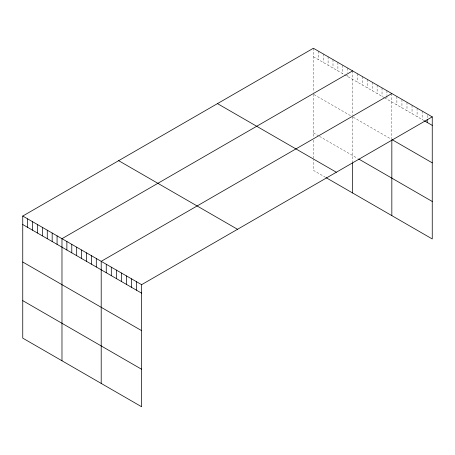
<?xml version="1.0" encoding="UTF-8"?>
<svg xmlns="http://www.w3.org/2000/svg" width="455" height="455" viewBox="0 0 455 455"><rect width="100%" height="100%" fill="white"/><g stroke="black" fill="none" stroke-linecap="round" stroke-linejoin="round"><path stroke-width="0.34" stroke-dasharray="2.27 1.71" d="M313.381 56.739L344.031 74.432M344.64 74.785L383.866 97.433M384.481 97.785L423.832 120.501M313.995 94.577L351.385 116.162M353.222 117.225L391.22 139.162M313.381 132.843L318.284 135.675M319.512 136.381L357.511 158.323M325.643 177.405L313.381 170.329L313.381 159.62M427.2 115.371L427.2 118.203M422.149 111.043L422.149 119.528M417.093 108.125L417.093 116.616M412.042 105.207L412.042 113.699M406.992 102.29L406.992 110.781M401.941 99.372L401.941 107.863M396.885 96.46L396.885 104.946M391.835 93.542L391.835 138.849M386.932 90.71L386.932 94.953M386.932 95.664L386.932 99.201M382.029 87.878L382.029 96.369M377.127 85.051L377.127 93.537M372.224 82.218L372.224 90.704M367.322 79.386L367.322 87.878M362.413 76.554L362.413 85.045M357.511 73.727L357.511 82.213M352.608 70.895L352.608 115.53M352.608 116.867L352.608 162.185M347.705 68.062L347.705 72.311M347.705 75.138L347.705 76.554M342.803 65.23L342.803 73.721M337.9 62.403L337.9 70.889M332.997 59.571L332.997 68.062M328.095 56.739L328.095 65.23M323.192 53.912L323.192 62.398M318.284 51.079L318.284 59.565M313.381 48.247L313.381 92.211M313.381 94.225L313.381 137.529M313.381 140.208L313.381 158.283"/><path stroke-width="0.68" d="M22.75 216.045L141.619 284.671L141.619 406.753L22.75 338.128L22.75 216.045L313.381 48.247L432.25 116.872L432.25 238.955L326.252 177.763M352.608 70.895L61.977 238.687L61.977 360.775M391.835 93.542L101.203 261.335L101.203 383.417M141.619 284.671L432.25 116.872M424.39 120.825L432.25 125.364M391.835 139.514L432.25 162.85M358.739 159.028L432.25 201.474M217.473 103.621L336.342 172.246M118.658 160.672L237.527 229.297M22.75 224.531L141.619 293.156M22.75 262.017L141.619 330.643M22.75 300.641L141.619 369.267M427.2 119.619L427.2 122.446M391.835 140.208L391.835 215.624M352.608 162.856L352.608 192.977M136.563 281.753L136.563 290.244M131.512 278.835L131.512 287.327M126.462 275.918L126.462 284.409M121.411 273.006L121.411 281.491M116.355 270.088L116.355 278.574M111.304 267.17L111.304 275.662M106.254 264.253L106.254 272.744M96.301 258.508L96.301 266.994M91.398 255.676L91.398 264.162M86.49 252.843L86.49 261.335M81.587 250.011L81.587 258.503M76.685 247.184L76.685 255.67M71.782 244.352L71.782 252.843M66.879 241.52L66.879 250.011M57.074 235.861L57.074 244.346M52.171 233.028L52.171 241.52M47.269 230.196L47.269 238.687M42.361 227.369L42.361 235.855M37.458 224.537L37.458 233.023M32.555 221.704L32.555 230.196M27.653 218.872L27.653 227.363"/></g></svg>
